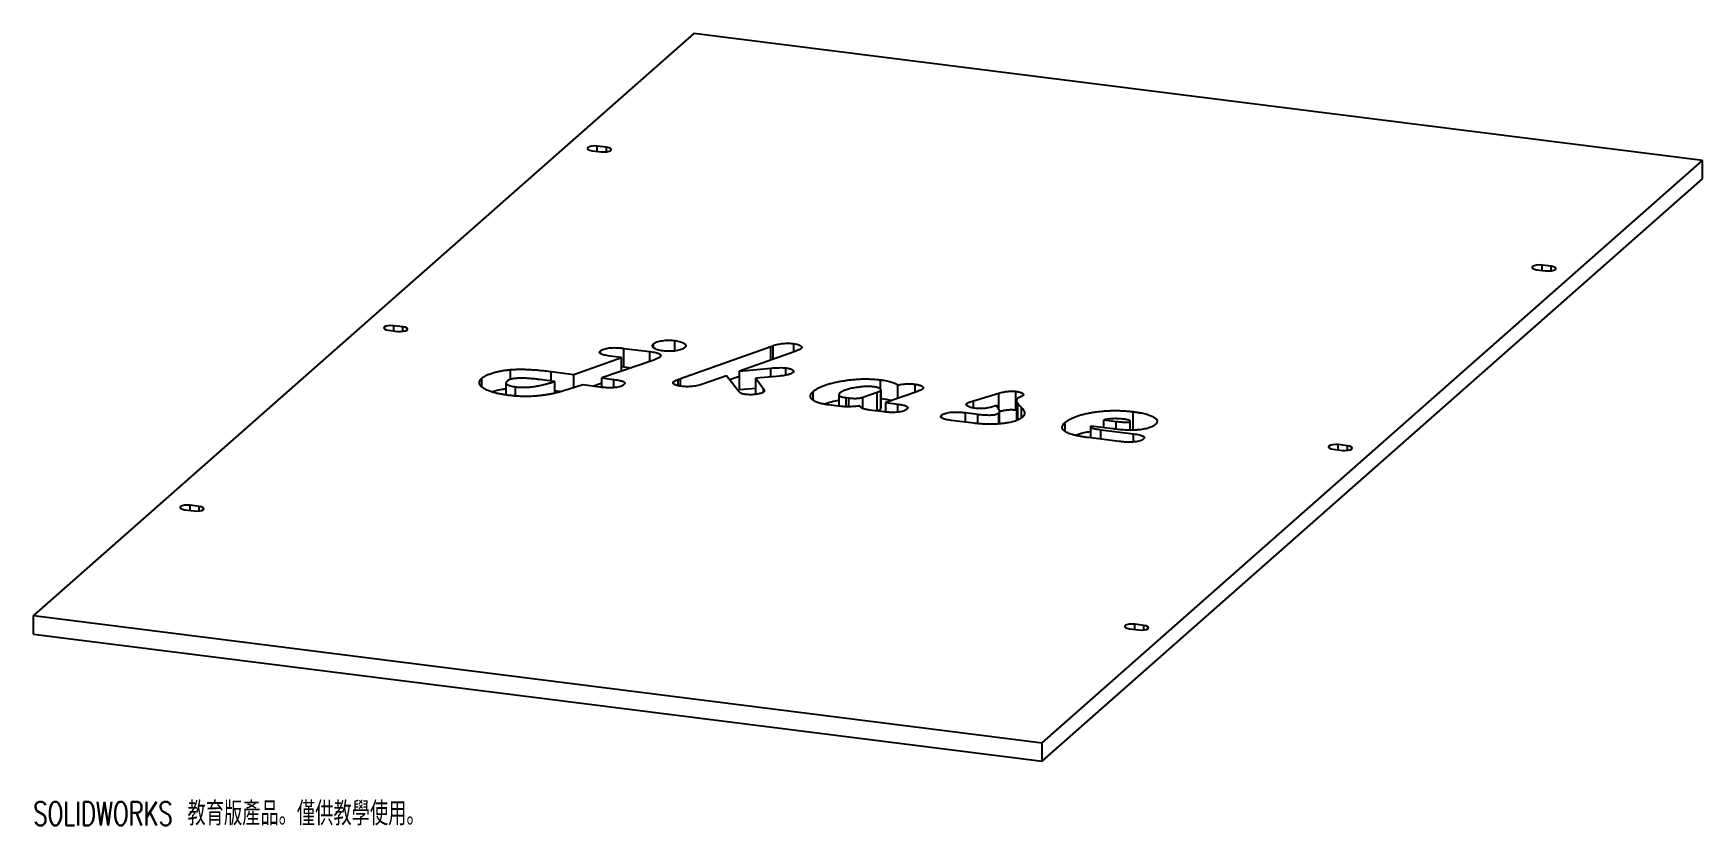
# Paper-space layout '_二等角視圖' of a CAD drawing. Header units: millimetres. Extents: x -173 to 168, y -88 to 74.
import ezdxf

# ---------------------------------------------------------------- set-up
doc = ezdxf.new("R2010")
doc.units = ezdxf.units.MM
doc.styles.add('SLDTEXTSTYLE0', font='TXT', dxfattribs={"width": 0.7, "bigfont": 'bigfont'})

psp = doc.layouts.new('_二等角視圖')

# ---------------------------------------------------------------- linework, layer by layer
at = {"color": 7, "linetype": 'Continuous', "lineweight": 25}
for p, q in [((-37.81, 73.9), (-172.52, -44.89)), ((167.98, 47.98), (-37.81, 73.9)), ((-58.54, 49.97), (-56.67, 49.73)), ((-55.61, 50.67), (-57.48, 50.9)), ((33.28, -70.82), (167.98, 47.98)), ((167.98, 44.2), (167.98, 47.98)), ((33.28, -74.59), (167.98, 44.2)), ((134.16, 25.69), (136.03, 25.45)), ((137.09, 26.39), (135.22, 26.62)), ((-97.15, 14.03), (-99.02, 14.26)), ((-100.08, 13.33), (-98.21, 13.09)), ((-46.01, 9.78), (-46.01, 10.57)), ((-41.64, 9.12), (-41.64, 11.23)), ((-17.39, 8.93), (-17.39, 10.59)), ((-62.25, 4.32), (-52.55, 7.77)), ((-56.86, 8.59), (-56.86, 9.1)), ((-45.97, 7.25), (-56.54, 3.6)), ((-52.55, 7.77), (-54.96, 8.07)), ((-52.55, 4.98), (-52.55, 7.77)), ((-52.08, 9.64), (-46.75, 8.97)), ((-52.08, 5.87), (-52.08, 9.64)), ((-46.75, 6.99), (-46.75, 8.97)), ((-40.52, 3.46), (-22.1, 10.01)), ((-17.34, 8.95), (-28.5, 4.99)), ((-22.1, 10.01), (-21.63, 10.18)), ((-21.63, 7.43), (-21.63, 10.18)), ((-16.85, 9.12), (-17.34, 8.95)), ((-81.03, 1.79), (-81.03, 3.55)), ((-75.19, 3.28), (-75.19, 5.29)), ((-66.89, 4.91), (-62.25, 4.32)), ((-62.25, 1.61), (-62.25, 4.32)), ((-56.54, 3.6), (-54.08, 3.29)), ((-56.54, 1.68), (-56.54, 3.6)), ((-52.55, 5.92), (-52.08, 5.87)), ((-52.08, 5.87), (-50.53, 5.68)), ((-41, 3.29), (-40.52, 3.46)), ((-31.11, 4.06), (-35.83, 2.4)), ((-28.7, 0.93), (-31.11, 4.06)), ((-30.49, 3.26), (-28.5, 3.97)), ((-28.5, 4.99), (-22.11, 5.59)), ((-28.5, 1.22), (-28.5, 4.99)), ((-20.92, 3.92), (-25.13, 3.53)), ((-25.13, 3.53), (-23.58, 1.35)), ((-25.13, 0.26), (-25.13, 3.53)), ((-22.11, 3.81), (-22.11, 5.59)), ((-20.27, 3.98), (-20.92, 3.92)), ((-19, 4.16), (-19, 5.64)), ((-76.13, 2.62), (-76.13, 0.13)), ((-74.16, -0.07), (-74.16, 1.79)), ((-66.15, 2.88), (-69.27, 3.27)), ((-66.15, 0.49), (-66.15, 2.88)), ((-66.15, 1.04), (-64.73, 0.86)), ((-63.23, 1.31), (-64.38, 0.96)), ((-60.44, 2.16), (-63.23, 1.31)), ((-56.96, 1.72), (-60.44, 2.16)), ((-58.43, 1.91), (-56.54, 2.58)), ((-54.08, 1.63), (-54.08, 3.29)), ((-41.91, 2.4), (-41.91, 2.85)), ((-28.57, 0.77), (-28.7, 0.93)), ((-28.5, 1.22), (-25.13, 1.54)), ((-13.45, -0.92), (-13.45, 0.84)), ((-8.21, 0.18), (-8.21, -2.17)), ((-3.3, -0.32), (-0.43, 0.7)), ((-0.43, -3.07), (-0.43, 0.7)), ((0.25, 1.36), (0.25, 3.21)), ((0.33, -2.71), (0.33, 1.06)), ((0.4, -2.58), (0.4, 1.2)), ((7.48, 0.73), (1.35, -1.44)), ((3.81, -0.57), (3.81, 2.15)), ((7.34, 0.68), (7.34, 2.32)), ((7.95, 0.89), (7.48, 0.73)), ((19.27, -1.04), (24.42, 0.51)), ((24.42, -2.76), (24.42, 0.51)), ((27.92, -2.92), (27.92, 0.85)), ((-7.77, -2.22), (-10.31, -1.9)), ((-6.74, -0.42), (-6.18, -0.49)), ((-6.74, -2.26), (-6.74, -0.42)), ((-6.18, -2.28), (-6.18, -0.49)), ((-3.3, -2.64), (-3.3, -0.32)), ((0.93, -3.32), (-1.92, -2.96)), ((-0.58, -3.13), (-0.43, -3.07)), ((0.33, -2.71), (0.32, -2.58)), ((1.35, -1.44), (3.81, -1.75)), ((1.35, -3.35), (1.35, -1.44)), ((3.81, -3.36), (3.81, -1.75)), ((17.87, -1.99), (17.87, -1.63)), ((23.95, -2.02), (23.16, -2.28)), ((24.44, -2.79), (23.95, -2.02)), ((24.58, -5.76), (24.58, -3.19)), ((28.01, -1.03), (28.01, -4.81)), ((28.32, -1.66), (29.05, -2.41)), ((28.32, -4.93), (28.32, -1.66)), ((29.05, -4.5), (29.05, -2.41)), ((51.82, -7.06), (51.82, -3.28)), ((12.74, -4.51), (12.74, -4.02)), ((19.39, -5.64), (14.73, -5.06)), ((17.59, -3.48), (20.17, -3.81)), ((17.59, -5.41), (17.59, -3.48)), ((20.17, -5.7), (20.17, -3.81)), ((24.43, -5.78), (24.43, -3.51)), ((37.98, -7.3), (37.98, -5.45)), ((43.12, -6.36), (43.12, -8.63)), ((47.66, -6.79), (43.2, -6.23)), ((45.87, -4.95), (48.33, -5.26)), ((45.87, -6.56), (45.87, -4.95)), ((51.18, -7.05), (51.18, -5.32)), ((51.23, -7.05), (51.23, -5.22)), ((48.99, -9.37), (42.68, -8.58)), ((45.25, -6.97), (51.87, -7.8)), ((51.87, -9.47), (51.87, -7.8)), ((95.55, -10.25), (93.67, -10.01)), ((92.61, -10.95), (94.49, -11.18)), ((-141.62, -23.31), (-139.75, -23.54)), ((-138.69, -22.61), (-140.56, -22.37)), ((-172.52, -44.89), (33.28, -70.82)), ((-172.52, -48.67), (-172.52, -44.89)), ((51.07, -47.58), (52.94, -47.82)), ((54, -46.89), (52.13, -46.65)), ((-172.52, -48.67), (33.28, -74.59)), ((33.28, -74.59), (33.28, -70.82))]:
    psp.add_line(p, q, dxfattribs=at)
at = {"color": 8, "linetype": 'Continuous', "lineweight": 25}
for p, q in [((-57.48, 49.83), (-57.48, 50.9)), ((-55.61, 49.73), (-55.61, 50.67)), ((135.22, 25.56), (135.22, 26.62)), ((137.09, 25.45), (137.09, 26.39)), ((-99.02, 13.2), (-99.02, 14.26)), ((-97.15, 13.09), (-97.15, 14.03)), ((-22.1, 7.26), (-22.1, 10.01)), ((-66.89, 2.97), (-66.89, 4.91)), ((-40.52, 1.91), (-40.52, 3.46)), ((-41, 2.01), (-41, 3.29)), ((-23.58, 0.72), (-23.58, 1.35)), ((19.27, -2.55), (19.27, -1.04)), ((48.33, -6.86), (48.33, -5.26)), ((45.25, -8.9), (45.25, -6.97)), ((93.67, -11.08), (93.67, -10.01)), ((95.55, -11.18), (95.55, -10.25)), ((-140.56, -23.44), (-140.56, -22.37)), ((-138.69, -23.54), (-138.69, -22.61)), ((52.13, -47.72), (52.13, -46.65)), ((54, -47.82), (54, -46.89))]:
    psp.add_line(p, q, dxfattribs=at)
at = {"color": 7, "linetype": 'Continuous', "lineweight": 25, "flags": 128}
for points in [[(-57.48, 50.9), (-58.06, 50.93), (-58.63, 50.89), (-59.1, 50.78), (-59.41, 50.61), (-59.51, 50.42), (-59.38, 50.23), (-59.04, 50.07), (-58.54, 49.97)], [(-56.67, 49.73), (-56.09, 49.7), (-55.52, 49.74), (-55.04, 49.86), (-54.73, 50.02), (-54.64, 50.21), (-54.77, 50.4), (-55.11, 50.56), (-55.61, 50.67)], [(135.22, 26.62), (134.64, 26.66), (134.07, 26.61), (133.59, 26.5), (133.28, 26.33), (133.19, 26.14), (133.32, 25.95), (133.66, 25.79), (134.16, 25.69)], [(136.03, 25.45), (136.6, 25.42), (137.18, 25.47), (137.65, 25.58), (137.96, 25.74), (138.06, 25.94), (137.93, 26.13), (137.58, 26.29), (137.09, 26.39)], [(-99.02, 14.26), (-99.6, 14.3), (-100.17, 14.25), (-100.64, 14.14), (-100.95, 13.97), (-101.05, 13.78), (-100.92, 13.59), (-100.58, 13.43), (-100.08, 13.33)], [(-98.21, 13.09), (-97.63, 13.06), (-97.06, 13.11), (-96.59, 13.22), (-96.28, 13.38), (-96.18, 13.58), (-96.31, 13.77), (-96.65, 13.93), (-97.15, 14.03)], [(93.67, -10.01), (93.1, -9.98), (92.53, -10.02), (92.05, -10.14), (91.74, -10.3), (91.65, -10.5), (91.78, -10.69), (92.12, -10.84), (92.61, -10.95)], [(94.49, -11.18), (95.06, -11.22), (95.63, -11.17), (96.11, -11.06), (96.42, -10.89), (96.51, -10.7), (96.38, -10.51), (96.04, -10.35), (95.55, -10.25)], [(-140.56, -22.37), (-141.14, -22.34), (-141.71, -22.38), (-142.19, -22.5), (-142.5, -22.66), (-142.59, -22.86), (-142.46, -23.05), (-142.12, -23.2), (-141.62, -23.31)], [(-139.75, -23.54), (-139.18, -23.58), (-138.61, -23.53), (-138.13, -23.42), (-137.82, -23.25), (-137.72, -23.06), (-137.86, -22.87), (-138.2, -22.71), (-138.69, -22.61)], [(52.13, -46.65), (51.56, -46.62), (50.98, -46.66), (50.51, -46.77), (50.2, -46.94), (50.1, -47.13), (50.23, -47.32), (50.58, -47.48), (51.07, -47.58)], [(52.94, -47.82), (53.52, -47.85), (54.09, -47.81), (54.57, -47.7), (54.88, -47.53), (54.97, -47.34), (54.84, -47.15), (54.5, -46.99), (54, -46.89)]]:
    psp.add_lwpolyline(points, dxfattribs=at)
at = {"color": 7, "linetype": 'Continuous', "lineweight": 25}
for points, knots in [([(-44.04, 9.11), (-44.24, 9.14), (-44.65, 9.21), (-45.19, 9.34), (-45.62, 9.51), (-45.95, 9.7), (-46.17, 9.92), (-46.26, 10.13), (-46.21, 10.36), (-46.08, 10.5), (-46.01, 10.57)], [0, 0, 0, 0, 0.127804, 0.250703, 0.372885, 0.5, 0.627115, 0.749297, 0.872196, 1, 1, 1, 1]), ([(-46.01, 10.57), (-45.92, 10.64), (-45.74, 10.78), (-45.33, 10.95), (-44.83, 11.1), (-44.24, 11.21), (-43.61, 11.28), (-42.95, 11.31), (-42.28, 11.3), (-41.86, 11.25), (-41.64, 11.23)], [0, 0, 0, 0, 0.127804, 0.250703, 0.372885, 0.5, 0.627115, 0.749297, 0.872196, 1, 1, 1, 1]), ([(-41.64, 11.23), (-41.43, 11.2), (-41.02, 11.14), (-40.49, 11), (-40.06, 10.83), (-39.72, 10.64), (-39.51, 10.43), (-39.41, 10.21), (-39.46, 9.99), (-39.6, 9.84), (-39.67, 9.77)], [0, 0, 0, 0, 0.127804, 0.250703, 0.372885, 0.5, 0.627115, 0.749297, 0.872196, 1, 1, 1, 1]), ([(-21.63, 10.18), (-21.46, 10.24), (-21.15, 10.34), (-20.64, 10.47), (-20.12, 10.57), (-19.59, 10.64), (-19.05, 10.67), (-18.5, 10.68), (-17.94, 10.65), (-17.58, 10.61), (-17.39, 10.59)], [0, 0, 0, 0, 0.146264, 0.281099, 0.406706, 0.526791, 0.641274, 0.756892, 0.875174, 1, 1, 1, 1]), ([(-17.39, 10.59), (-17.24, 10.57), (-16.94, 10.53), (-16.56, 10.43), (-16.24, 10.32), (-16, 10.18), (-15.82, 10.03), (-15.74, 9.88), (-15.76, 9.73), (-15.86, 9.64), (-15.9, 9.59)], [0, 0, 0, 0, 0.13161, 0.257943, 0.381164, 0.511159, 0.638984, 0.758259, 0.877853, 1, 1, 1, 1]), ([(-54.96, 8.07), (-55.16, 8.1), (-55.56, 8.16), (-56.07, 8.26), (-56.48, 8.37), (-56.78, 8.5), (-56.98, 8.63), (-57.05, 8.78), (-57.02, 8.94), (-56.91, 9.05), (-56.86, 9.1)], [0, 0, 0, 0, 0.162571, 0.306707, 0.431551, 0.545856, 0.653409, 0.760675, 0.873126, 1, 1, 1, 1]), ([(-56.86, 9.1), (-56.76, 9.18), (-56.58, 9.32), (-56.17, 9.5), (-55.66, 9.63), (-55.07, 9.73), (-54.4, 9.78), (-53.67, 9.78), (-52.88, 9.74), (-52.36, 9.68), (-52.08, 9.64)], [0, 0, 0, 0, 0.1254224, 0.2416454, 0.351959, 0.464816, 0.5824845, 0.7085882, 0.8463796, 1, 1, 1, 1]), ([(-46.75, 8.97), (-46.53, 8.94), (-46.11, 8.89), (-45.56, 8.78), (-45.13, 8.65), (-44.79, 8.52), (-44.6, 8.37), (-44.52, 8.21), (-44.56, 8.03), (-44.67, 7.92), (-44.73, 7.86)], [0, 0, 0, 0, 0.16211, 0.304092, 0.429135, 0.543747, 0.650388, 0.758483, 0.872522, 1, 1, 1, 1]), ([(-44.73, 7.86), (-44.8, 7.81), (-44.93, 7.71), (-45.21, 7.56), (-45.56, 7.4), (-45.83, 7.31), (-45.97, 7.25)], [0, 0, 0, 0, 0.217445, 0.453913, 0.716313, 1, 1, 1, 1]), ([(-39.67, 9.77), (-39.76, 9.7), (-39.94, 9.57), (-40.34, 9.39), (-40.85, 9.24), (-41.43, 9.13), (-42.07, 9.06), (-42.73, 9.03), (-43.39, 9.05), (-43.82, 9.09), (-44.04, 9.11)], [0, 0, 0, 0, 0.127804, 0.250703, 0.372885, 0.5, 0.627115, 0.749297, 0.872196, 1, 1, 1, 1]), ([(-15.9, 9.59), (-15.95, 9.55), (-16.05, 9.47), (-16.27, 9.36), (-16.53, 9.24), (-16.74, 9.16), (-16.85, 9.12)], [0, 0, 0, 0, 0.215421, 0.455513, 0.713431, 1, 1, 1, 1]), ([(-75.61, 0.04), (-75.89, 0.08), (-76.45, 0.16), (-77.24, 0.29), (-77.96, 0.45), (-78.62, 0.62), (-79.23, 0.81), (-79.77, 1.02), (-80.26, 1.25), (-80.68, 1.49), (-81.02, 1.74), (-81.29, 1.99), (-81.46, 2.25), (-81.54, 2.51), (-81.56, 2.77), (-81.47, 3.03), (-81.3, 3.29), (-81.12, 3.47), (-81.03, 3.55)], [0, 0, 0, 0, 0.069514, 0.136253, 0.201226, 0.264435, 0.326951, 0.389595, 0.45243, 0.515853, 0.578951, 0.640045, 0.699473, 0.758258, 0.816801, 0.876416, 0.936868, 1, 1, 1, 1]), ([(-81.03, 3.55), (-80.9, 3.65), (-80.64, 3.86), (-80.11, 4.14), (-79.48, 4.41), (-78.73, 4.66), (-77.92, 4.88), (-77.05, 5.06), (-76.14, 5.2), (-75.51, 5.26), (-75.19, 5.29)], [0, 0, 0, 0, 0.122088, 0.245153, 0.370377, 0.500452, 0.63075, 0.75555, 0.87863, 1, 1, 1, 1]), ([(-69.27, 3.27), (-69.5, 3.3), (-69.93, 3.35), (-70.56, 3.42), (-71.17, 3.47), (-71.74, 3.51), (-72.27, 3.53), (-72.77, 3.55), (-73.24, 3.55), (-73.68, 3.53), (-74.09, 3.5), (-74.46, 3.46), (-74.8, 3.4), (-75.1, 3.33), (-75.37, 3.25), (-75.6, 3.15), (-75.81, 3.03), (-75.91, 2.95), (-75.96, 2.91)], [0, 0, 0, 0, 0.0937075, 0.1810266, 0.2622604, 0.3392748, 0.4097064, 0.4754559, 0.5374675, 0.5947172, 0.6490045, 0.6997189, 0.7489524, 0.7970634, 0.8456017, 0.8951835, 0.9461264, 1, 1, 1, 1]), ([(-75.19, 5.29), (-74.92, 5.31), (-74.36, 5.35), (-73.48, 5.37), (-72.53, 5.37), (-71.52, 5.33), (-70.45, 5.27), (-69.31, 5.18), (-68.12, 5.05), (-67.3, 4.96), (-66.89, 4.91)], [0, 0, 0, 0, 0.097257, 0.201241, 0.312329, 0.430955, 0.558465, 0.695743, 0.843041, 1, 1, 1, 1]), ([(-22.11, 5.59), (-21.79, 5.62), (-21.21, 5.67), (-20.37, 5.7), (-19.64, 5.7), (-19.2, 5.66), (-19, 5.64)], [0, 0, 0, 0, 0.3069444, 0.5724922, 0.8013201, 1, 1, 1, 1]), ([(-17.61, 4.67), (-17.66, 4.63), (-17.77, 4.55), (-17.98, 4.44), (-18.25, 4.34), (-18.56, 4.25), (-18.92, 4.17), (-19.32, 4.09), (-19.78, 4.03), (-20.1, 4), (-20.27, 3.98)], [0, 0, 0, 0, 0.11302, 0.223959, 0.337997, 0.455947, 0.578812, 0.70873, 0.849718, 1, 1, 1, 1]), ([(-19, 5.64), (-18.85, 5.62), (-18.57, 5.58), (-18.2, 5.48), (-17.89, 5.37), (-17.66, 5.24), (-17.51, 5.11), (-17.44, 4.96), (-17.48, 4.81), (-17.57, 4.72), (-17.61, 4.67)], [0, 0, 0, 0, 0.134649, 0.259555, 0.383051, 0.50935, 0.633866, 0.753992, 0.873208, 1, 1, 1, 1]), ([(-78.98, 0.77), (-78.77, 0.84), (-78.17, 1.06), (-77.18, 1.28), (-76.38, 1.37), (-76.13, 1.4)], [0, 0, 0, 0, 0.259429, 0.775406, 1, 1, 1, 1]), ([(-75.96, 2.91), (-76.01, 2.85), (-76.12, 2.74), (-76.15, 2.57), (-76.06, 2.41), (-75.86, 2.25), (-75.57, 2.1), (-75.17, 1.98), (-74.71, 1.87), (-74.35, 1.82), (-74.16, 1.79)], [0, 0, 0, 0, 0.123259, 0.241276, 0.357306, 0.477, 0.60076, 0.725527, 0.857043, 1, 1, 1, 1]), ([(-64.38, 0.96), (-64.6, 0.89), (-65.04, 0.76), (-65.73, 0.58), (-66.41, 0.42), (-67.1, 0.28), (-67.79, 0.16), (-68.49, 0.06), (-69.19, -0.03), (-69.89, -0.1), (-70.6, -0.14), (-71.3, -0.17), (-72.02, -0.19), (-72.73, -0.17), (-73.45, -0.15), (-74.17, -0.11), (-74.89, -0.04), (-75.37, 0.02), (-75.61, 0.04)], [0, 0, 0, 0, 0.0733705, 0.1443784, 0.2124541, 0.2782938, 0.3421226, 0.4045969, 0.4651662, 0.5246466, 0.5832857, 0.6414051, 0.6993348, 0.7577689, 0.8168753, 0.8766855, 0.9375924, 1, 1, 1, 1]), ([(-74.16, 1.79), (-73.88, 1.76), (-73.32, 1.7), (-72.43, 1.68), (-71.54, 1.72), (-70.8, 1.8), (-70.2, 1.88), (-69.7, 1.97), (-69.18, 2.08), (-68.64, 2.2), (-68.05, 2.34), (-67.44, 2.51), (-66.8, 2.68), (-66.37, 2.81), (-66.15, 2.88)], [0, 0, 0, 0, 0.0970985, 0.1930806, 0.2889473, 0.3904771, 0.4457427, 0.5065978, 0.5733107, 0.6460847, 0.7248488, 0.8105764, 0.902045, 1, 1, 1, 1]), ([(-52.06, 2.25), (-52.16, 2.17), (-52.34, 2.03), (-52.76, 1.86), (-53.28, 1.72), (-53.89, 1.63), (-54.58, 1.58), (-55.33, 1.58), (-56.14, 1.63), (-56.68, 1.69), (-56.96, 1.72)], [0, 0, 0, 0, 0.121983, 0.2353356, 0.3449345, 0.4591951, 0.5778162, 0.7055157, 0.8441869, 1, 1, 1, 1]), ([(-54.08, 3.29), (-53.87, 3.26), (-53.46, 3.21), (-52.92, 3.1), (-52.49, 2.99), (-52.16, 2.86), (-51.97, 2.72), (-51.87, 2.57), (-51.91, 2.41), (-52.01, 2.3), (-52.06, 2.25)], [0, 0, 0, 0, 0.165055, 0.312056, 0.438429, 0.55326, 0.66041, 0.766664, 0.876232, 1, 1, 1, 1]), ([(-40.41, 1.89), (-40.56, 1.91), (-40.85, 1.96), (-41.24, 2.05), (-41.56, 2.16), (-41.81, 2.29), (-41.98, 2.42), (-42.05, 2.57), (-42.05, 2.71), (-41.96, 2.8), (-41.91, 2.85)], [0, 0, 0, 0, 0.136149, 0.265829, 0.392433, 0.519037, 0.64426, 0.763265, 0.879511, 1, 1, 1, 1]), ([(-41.91, 2.85), (-41.87, 2.88), (-41.77, 2.96), (-41.56, 3.07), (-41.31, 3.18), (-41.1, 3.26), (-41, 3.29)], [0, 0, 0, 0, 0.21603, 0.457935, 0.713268, 1, 1, 1, 1]), ([(-35.83, 2.4), (-36.02, 2.33), (-36.37, 2.22), (-36.95, 2.07), (-37.52, 1.95), (-38.1, 1.87), (-38.68, 1.82), (-39.26, 1.81), (-39.85, 1.83), (-40.22, 1.87), (-40.41, 1.89)], [0, 0, 0, 0, 0.153583, 0.293496, 0.423478, 0.542965, 0.658406, 0.770942, 0.882865, 1, 1, 1, 1]), ([(-27.3, 0.24), (-27.45, 0.26), (-27.75, 0.31), (-28.1, 0.43), (-28.4, 0.58), (-28.51, 0.7), (-28.57, 0.77)], [0, 0, 0, 0, 0.232858, 0.466629, 0.71761, 1, 1, 1, 1]), ([(-23.52, 0.74), (-23.59, 0.69), (-23.73, 0.58), (-24.09, 0.45), (-24.53, 0.34), (-25.05, 0.25), (-25.62, 0.2), (-26.19, 0.17), (-26.76, 0.18), (-27.12, 0.22), (-27.3, 0.24)], [0, 0, 0, 0, 0.116073, 0.232071, 0.353539, 0.486655, 0.620706, 0.749385, 0.872923, 1, 1, 1, 1]), ([(-23.58, 1.35), (-23.54, 1.29), (-23.46, 1.17), (-23.41, 1.01), (-23.41, 0.86), (-23.48, 0.78), (-23.52, 0.74)], [0, 0, 0, 0, 0.313972, 0.580604, 0.808766, 1, 1, 1, 1]), ([(-10.31, -1.9), (-10.51, -1.87), (-10.9, -1.82), (-11.44, -1.72), (-11.93, -1.61), (-12.37, -1.48), (-12.77, -1.34), (-13.11, -1.19), (-13.4, -1.01), (-13.64, -0.83), (-13.82, -0.64), (-13.95, -0.44), (-14.02, -0.24), (-14.02, -0.03), (-13.97, 0.18), (-13.86, 0.4), (-13.68, 0.62), (-13.53, 0.77), (-13.45, 0.84)], [0, 0, 0, 0, 0.06493, 0.126827, 0.186993, 0.245644, 0.303664, 0.361399, 0.420633, 0.480616, 0.541512, 0.602803, 0.66433, 0.727075, 0.7916, 0.857725, 0.927236, 1, 1, 1, 1]), ([(-13.45, 0.84), (-13.31, 0.96), (-13.04, 1.18), (-12.51, 1.5), (-11.91, 1.8), (-11.23, 2.07), (-10.46, 2.33), (-9.62, 2.56), (-8.68, 2.77), (-7.69, 2.96), (-6.66, 3.12), (-5.63, 3.25), (-4.61, 3.34), (-3.6, 3.39), (-2.61, 3.4), (-1.64, 3.38), (-0.68, 3.32), (-0.06, 3.25), (0.25, 3.21)], [0, 0, 0, 0, 0.0649, 0.12826, 0.191466, 0.25429, 0.317715, 0.382102, 0.448052, 0.516538, 0.584429, 0.648666, 0.710123, 0.769869, 0.827606, 0.88481, 0.942135, 1, 1, 1, 1]), ([(-7.97, 0.56), (-8.03, 0.5), (-8.14, 0.39), (-8.22, 0.23), (-8.2, 0.09), (-8.09, -0.05), (-7.88, -0.16), (-7.59, -0.27), (-7.2, -0.35), (-6.9, -0.39), (-6.74, -0.42)], [0, 0, 0, 0, 0.1479617, 0.2809313, 0.3992904, 0.5088574, 0.6192992, 0.7339822, 0.8597913, 1, 1, 1, 1]), ([(-1.17, 1.78), (-1.3, 1.8), (-1.58, 1.83), (-2.03, 1.85), (-2.49, 1.85), (-2.97, 1.84), (-3.46, 1.81), (-3.98, 1.75), (-4.5, 1.68), (-5.22, 1.56), (-6.04, 1.39), (-6.88, 1.15), (-7.55, 0.87), (-7.83, 0.66), (-7.97, 0.56)], [0, 0, 0, 0, 0.052309, 0.105644, 0.159961, 0.216069, 0.276577, 0.340232, 0.408142, 0.480813, 0.623943, 0.755386, 0.878942, 1, 1, 1, 1]), ([(0.33, 1.06), (0.35, 1.09), (0.4, 1.15), (0.4, 1.26), (0.28, 1.36), (0.11, 1.46), (-0.13, 1.56), (-0.43, 1.65), (-0.77, 1.73), (-1.03, 1.76), (-1.17, 1.78)], [0, 0, 0, 0, 0.1013229, 0.204401, 0.3155455, 0.4404686, 0.5742439, 0.7104772, 0.8505196, 1, 1, 1, 1]), ([(-0.43, 0.7), (-0.26, 0.76), (0.05, 0.87), (0.24, 1), (0.33, 1.06)], [0, 0, 0, 0, 0.56228, 1, 1, 1, 1]), ([(0.25, 3.21), (0.48, 3.18), (0.92, 3.12), (1.54, 3.02), (2.08, 2.9), (2.58, 2.77), (2.98, 2.63), (3.33, 2.48), (3.62, 2.32), (3.75, 2.2), (3.81, 2.15)], [0, 0, 0, 0, 0.148469, 0.287729, 0.419248, 0.543323, 0.66139, 0.775405, 0.88792, 1, 1, 1, 1]), ([(3.81, 2.15), (3.95, 2.18), (4.23, 2.24), (4.67, 2.31), (5.11, 2.36), (5.55, 2.39), (6, 2.4), (6.45, 2.4), (6.9, 2.37), (7.19, 2.34), (7.34, 2.32)], [0, 0, 0, 0, 0.13787, 0.267826, 0.39149, 0.513356, 0.632002, 0.751776, 0.87289, 1, 1, 1, 1]), ([(7.34, 2.32), (7.5, 2.3), (7.8, 2.25), (8.2, 2.16), (8.52, 2.04), (8.76, 1.91), (8.94, 1.77), (9.01, 1.62), (8.99, 1.47), (8.9, 1.38), (8.85, 1.33)], [0, 0, 0, 0, 0.135644, 0.2653888, 0.3888357, 0.5152415, 0.639201, 0.7577356, 0.8757339, 1, 1, 1, 1]), ([(8.85, 1.33), (8.81, 1.29), (8.71, 1.22), (8.51, 1.11), (8.25, 1), (8.05, 0.93), (7.95, 0.89)], [0, 0, 0, 0, 0.211809, 0.4493446, 0.7113049, 1, 1, 1, 1]), ([(24.42, 0.51), (24.57, 0.55), (24.86, 0.63), (25.33, 0.73), (25.78, 0.81), (26.22, 0.87), (26.66, 0.9), (27.09, 0.91), (27.52, 0.9), (27.79, 0.87), (27.92, 0.85)], [0, 0, 0, 0, 0.156861, 0.298757, 0.431175, 0.554463, 0.66987, 0.779853, 0.889652, 1, 1, 1, 1]), ([(27.92, 0.85), (28.06, 0.83), (28.34, 0.8), (28.69, 0.71), (28.99, 0.6), (29.21, 0.48), (29.39, 0.35), (29.45, 0.22), (29.45, 0.08), (29.37, 0), (29.33, -0.05)], [0, 0, 0, 0, 0.134522, 0.262623, 0.389138, 0.517803, 0.645269, 0.764585, 0.879895, 1, 1, 1, 1]), ([(-11.18, -1.74), (-10.73, -1.56), (-9.89, -1.23), (-8.74, -1.04), (-8.21, -0.94)], [0, 0, 0, 0, 0.539571, 1, 1, 1, 1]), ([(-3.93, -2.1), (-4.29, -2.14), (-4.97, -2.23), (-5.99, -2.29), (-6.93, -2.3), (-7.5, -2.25), (-7.77, -2.22)], [0, 0, 0, 0, 0.293089, 0.552243, 0.783735, 1, 1, 1, 1]), ([(-6.18, -0.49), (-6.04, -0.5), (-5.77, -0.54), (-5.35, -0.56), (-4.95, -0.57), (-4.58, -0.56), (-4.22, -0.53), (-3.89, -0.48), (-3.58, -0.41), (-3.4, -0.35), (-3.3, -0.32)], [0, 0, 0, 0, 0.144708, 0.2798649, 0.4055769, 0.5237592, 0.6403336, 0.7553219, 0.8737414, 1, 1, 1, 1]), ([(-1.92, -2.96), (-2.08, -2.94), (-2.37, -2.9), (-2.77, -2.82), (-3.11, -2.73), (-3.39, -2.62), (-3.61, -2.51), (-3.78, -2.38), (-3.89, -2.24), (-3.92, -2.15), (-3.93, -2.1)], [0, 0, 0, 0, 0.1419503, 0.2714272, 0.3949916, 0.5154146, 0.6312222, 0.7486117, 0.8705232, 1, 1, 1, 1]), ([(-0.43, -3.07), (-0.26, -3.01), (0.05, -2.9), (0.24, -2.77), (0.33, -2.71)], [0, 0, 0, 0, 0.56228, 1, 1, 1, 1]), ([(0.25, -0.56), (0.69, -0.62), (1.52, -0.73), (2.22, -0.92), (2.57, -1.01)], [0, 0, 0, 0, 0.515835, 1, 1, 1, 1]), ([(5.66, -2.76), (5.57, -2.83), (5.38, -2.98), (4.97, -3.16), (4.46, -3.29), (3.86, -3.39), (3.2, -3.44), (2.48, -3.45), (1.71, -3.4), (1.2, -3.35), (0.93, -3.32)], [0, 0, 0, 0, 0.127508, 0.244515, 0.357277, 0.471798, 0.59026, 0.714211, 0.850239, 1, 1, 1, 1]), ([(3.81, -1.75), (4.01, -1.77), (4.39, -1.83), (4.9, -1.92), (5.3, -2.04), (5.6, -2.16), (5.78, -2.3), (5.86, -2.44), (5.82, -2.6), (5.72, -2.71), (5.66, -2.76)], [0, 0, 0, 0, 0.161777, 0.304562, 0.432041, 0.544948, 0.651814, 0.758468, 0.872769, 1, 1, 1, 1]), ([(12.74, -4.02), (12.83, -3.95), (13.01, -3.81), (13.44, -3.63), (13.95, -3.49), (14.56, -3.4), (15.24, -3.35), (15.99, -3.35), (16.78, -3.39), (17.31, -3.45), (17.59, -3.48)], [0, 0, 0, 0, 0.125172, 0.240392, 0.351714, 0.464952, 0.584306, 0.710974, 0.848104, 1, 1, 1, 1]), ([(19.54, -2.6), (19.39, -2.58), (19.09, -2.53), (18.69, -2.44), (18.35, -2.32), (18.07, -2.19), (17.87, -2.05), (17.76, -1.9), (17.75, -1.76), (17.83, -1.67), (17.87, -1.63)], [0, 0, 0, 0, 0.132162, 0.262212, 0.392822, 0.527264, 0.658152, 0.776182, 0.888522, 1, 1, 1, 1]), ([(17.87, -1.63), (17.93, -1.58), (18.06, -1.48), (18.38, -1.35), (18.78, -1.19), (19.1, -1.1), (19.27, -1.04)], [0, 0, 0, 0, 0.1921, 0.422447, 0.69022, 1, 1, 1, 1]), ([(23.16, -2.28), (23.01, -2.33), (22.73, -2.41), (22.28, -2.51), (21.83, -2.59), (21.37, -2.64), (20.92, -2.67), (20.45, -2.67), (19.99, -2.65), (19.69, -2.62), (19.54, -2.6)], [0, 0, 0, 0, 0.146765, 0.282234, 0.409648, 0.529882, 0.646619, 0.761768, 0.878505, 1, 1, 1, 1]), ([(24.43, -3.51), (24.47, -3.46), (24.56, -3.36), (24.59, -3.19), (24.56, -3), (24.48, -2.87), (24.44, -2.79)], [0, 0, 0, 0, 0.205686, 0.4388, 0.701717, 1, 1, 1, 1]), ([(24.58, -3.22), (24.81, -3.16), (25.31, -3.03), (26.17, -2.89), (27.1, -2.84), (27.65, -2.89), (27.92, -2.92)], [0, 0, 0, 0, 0.239429, 0.53544, 0.767798, 1, 1, 1, 1]), ([(28.25, -0.57), (28.18, -0.65), (28.03, -0.81), (27.99, -1.08), (28.07, -1.37), (28.24, -1.56), (28.32, -1.66)], [0, 0, 0, 0, 0.22587, 0.4605478, 0.7183659, 1, 1, 1, 1]), ([(28.75, -0.3), (28.65, -0.35), (28.45, -0.43), (28.31, -0.52), (28.25, -0.57)], [0, 0, 0, 0, 0.5415597, 1, 1, 1, 1]), ([(29.33, -0.05), (29.31, -0.06), (29.26, -0.09), (29.14, -0.15), (28.97, -0.22), (28.83, -0.27), (28.75, -0.3)], [0, 0, 0, 0, 0.140576, 0.352943, 0.639153, 1, 1, 1, 1]), ([(29.05, -2.41), (29.13, -2.51), (29.3, -2.69), (29.48, -2.97), (29.61, -3.23), (29.66, -3.49), (29.65, -3.73), (29.57, -3.96), (29.44, -4.19), (29.29, -4.33), (29.22, -4.4)], [0, 0, 0, 0, 0.146211, 0.283856, 0.41605, 0.541383, 0.661234, 0.777655, 0.889435, 1, 1, 1, 1]), ([(37.98, -5.45), (38.12, -5.34), (38.4, -5.12), (38.92, -4.8), (39.51, -4.51), (40.18, -4.24), (40.94, -4), (41.76, -3.78), (42.68, -3.58), (43.65, -3.41), (44.66, -3.27), (45.69, -3.16), (46.71, -3.09), (47.74, -3.05), (48.77, -3.06), (49.79, -3.1), (50.81, -3.17), (51.48, -3.24), (51.82, -3.28)], [0, 0, 0, 0, 0.065025, 0.128095, 0.190208, 0.251836, 0.313494, 0.375481, 0.439192, 0.504689, 0.570079, 0.633297, 0.69452, 0.755043, 0.81538, 0.875573, 0.937055, 1, 1, 1, 1]), ([(51.82, -3.28), (52.05, -3.32), (52.52, -3.38), (53.18, -3.49), (53.78, -3.61), (54.34, -3.74), (54.84, -3.88), (55.28, -4.04), (55.67, -4.2), (56, -4.38), (56.28, -4.56), (56.49, -4.74), (56.63, -4.93), (56.7, -5.12), (56.71, -5.32), (56.64, -5.52), (56.52, -5.72), (56.38, -5.85), (56.31, -5.91)], [0, 0, 0, 0, 0.0754866, 0.1477941, 0.2167517, 0.2825532, 0.3467072, 0.4095487, 0.4710303, 0.5317948, 0.59157, 0.6494481, 0.7066561, 0.7629995, 0.8195465, 0.8774577, 0.937652, 1, 1, 1, 1]), ([(14.73, -5.06), (14.52, -5.03), (14.11, -4.97), (13.58, -4.87), (13.16, -4.75), (12.84, -4.63), (12.63, -4.49), (12.55, -4.34), (12.58, -4.18), (12.68, -4.08), (12.74, -4.02)], [0, 0, 0, 0, 0.165442, 0.310681, 0.439182, 0.55399, 0.660153, 0.765416, 0.876358, 1, 1, 1, 1]), ([(29.22, -4.4), (29.13, -4.48), (28.95, -4.62), (28.6, -4.83), (28.2, -5.02), (27.74, -5.19), (27.22, -5.34), (26.65, -5.47), (26.03, -5.59), (25.35, -5.69), (24.65, -5.77), (23.92, -5.82), (23.19, -5.85), (22.45, -5.85), (21.69, -5.84), (20.93, -5.79), (20.15, -5.73), (19.65, -5.67), (19.39, -5.64)], [0, 0, 0, 0, 0.062078, 0.122354, 0.180908, 0.23904, 0.29747, 0.356409, 0.417069, 0.480074, 0.54344, 0.606557, 0.669305, 0.732241, 0.796417, 0.862177, 0.929526, 1, 1, 1, 1]), ([(20.17, -3.81), (20.44, -3.84), (20.95, -3.9), (21.69, -3.95), (22.35, -3.97), (22.94, -3.96), (23.45, -3.9), (23.87, -3.81), (24.22, -3.68), (24.36, -3.57), (24.43, -3.51)], [0, 0, 0, 0, 0.17532, 0.329243, 0.462374, 0.579244, 0.684413, 0.78523, 0.887417, 1, 1, 1, 1]), ([(42.68, -8.58), (42.4, -8.54), (41.84, -8.47), (41.07, -8.34), (40.37, -8.2), (39.74, -8.05), (39.18, -7.89), (38.69, -7.72), (38.28, -7.53), (37.94, -7.34), (37.68, -7.13), (37.48, -6.92), (37.38, -6.7), (37.35, -6.46), (37.39, -6.22), (37.51, -5.97), (37.7, -5.71), (37.89, -5.54), (37.98, -5.45)], [0, 0, 0, 0, 0.076694, 0.148395, 0.216645, 0.280725, 0.342289, 0.401363, 0.458122, 0.514299, 0.56977, 0.625318, 0.681564, 0.739403, 0.799452, 0.862712, 0.929199, 1, 1, 1, 1]), ([(43.2, -6.23), (43.17, -6.26), (43.11, -6.33), (43.14, -6.43), (43.26, -6.53), (43.48, -6.63), (43.79, -6.72), (44.19, -6.81), (44.68, -6.89), (45.05, -6.94), (45.25, -6.97)], [0, 0, 0, 0, 0.095546, 0.185946, 0.279809, 0.384892, 0.504874, 0.647321, 0.810479, 1, 1, 1, 1]), ([(49.91, -4.82), (49.73, -4.79), (49.38, -4.76), (48.85, -4.72), (48.33, -4.7), (47.82, -4.71), (47.31, -4.74), (46.82, -4.79), (46.33, -4.86), (46.03, -4.92), (45.87, -4.95)], [0, 0, 0, 0, 0.132384, 0.259501, 0.382952, 0.502939, 0.624376, 0.744888, 0.870352, 1, 1, 1, 1]), ([(52.14, -7.05), (51.99, -7.05), (51.69, -7.07), (51.21, -7.06), (50.7, -7.05), (50.16, -7.03), (49.58, -6.99), (48.97, -6.93), (48.32, -6.87), (47.89, -6.82), (47.66, -6.79)], [0, 0, 0, 0, 0.096971, 0.200636, 0.311541, 0.431292, 0.559206, 0.696757, 0.843127, 1, 1, 1, 1]), ([(48.33, -5.26), (48.53, -5.29), (48.92, -5.33), (49.46, -5.39), (49.93, -5.42), (50.33, -5.44), (50.65, -5.44), (50.91, -5.42), (51.1, -5.38), (51.16, -5.34), (51.18, -5.32)], [0, 0, 0, 0, 0.2131368, 0.3969527, 0.5541174, 0.6813805, 0.7851978, 0.8691031, 0.9351933, 1, 1, 1, 1]), ([(51.18, -5.32), (51.2, -5.29), (51.24, -5.25), (51.22, -5.17), (51.13, -5.1), (51, -5.03), (50.8, -4.97), (50.56, -4.91), (50.25, -4.86), (50.03, -4.83), (49.91, -4.82)], [0, 0, 0, 0, 0.104818, 0.204206, 0.304476, 0.410767, 0.530408, 0.667075, 0.822812, 1, 1, 1, 1]), ([(56.31, -5.91), (56.21, -5.99), (56.02, -6.14), (55.65, -6.35), (55.22, -6.53), (54.73, -6.69), (54.17, -6.82), (53.55, -6.92), (52.87, -7), (52.39, -7.03), (52.14, -7.05)], [0, 0, 0, 0, 0.133647, 0.261587, 0.383451, 0.50114, 0.620476, 0.742282, 0.867146, 1, 1, 1, 1]), ([(40.08, -8.1), (40.6, -7.91), (41.46, -7.57), (42.64, -7.39), (43.12, -7.31)], [0, 0, 0, 0, 0.595643, 1, 1, 1, 1]), ([(53.94, -8.85), (53.85, -8.93), (53.67, -9.07), (53.24, -9.24), (52.72, -9.38), (52.1, -9.47), (51.41, -9.51), (50.65, -9.52), (49.83, -9.47), (49.28, -9.4), (48.99, -9.37)], [0, 0, 0, 0, 0.122117, 0.234846, 0.344517, 0.45778, 0.576756, 0.70334, 0.844346, 1, 1, 1, 1]), ([(51.87, -7.8), (52.09, -7.83), (52.5, -7.89), (53.05, -7.99), (53.5, -8.11), (53.83, -8.24), (54.03, -8.38), (54.13, -8.53), (54.1, -8.69), (54, -8.8), (53.94, -8.85)], [0, 0, 0, 0, 0.166244, 0.313, 0.442456, 0.557263, 0.664235, 0.76914, 0.877803, 1, 1, 1, 1])]:
    psp.add_open_spline(points, degree=3, knots=knots, dxfattribs=at)

# ---------------------------------------------------------------- texts
at = {"color": 7, "linetype": 'Continuous', "insert": (-172.52, -82.86), "char_height": 4.8336, "attachment_point": 1, "style": 'SLDTEXTSTYLE0'}
psp.add_mtext('SOLIDWORKS 教育版產品。僅供教學使用。', dxfattribs=at)

doc.saveas('drawing.dxf')
